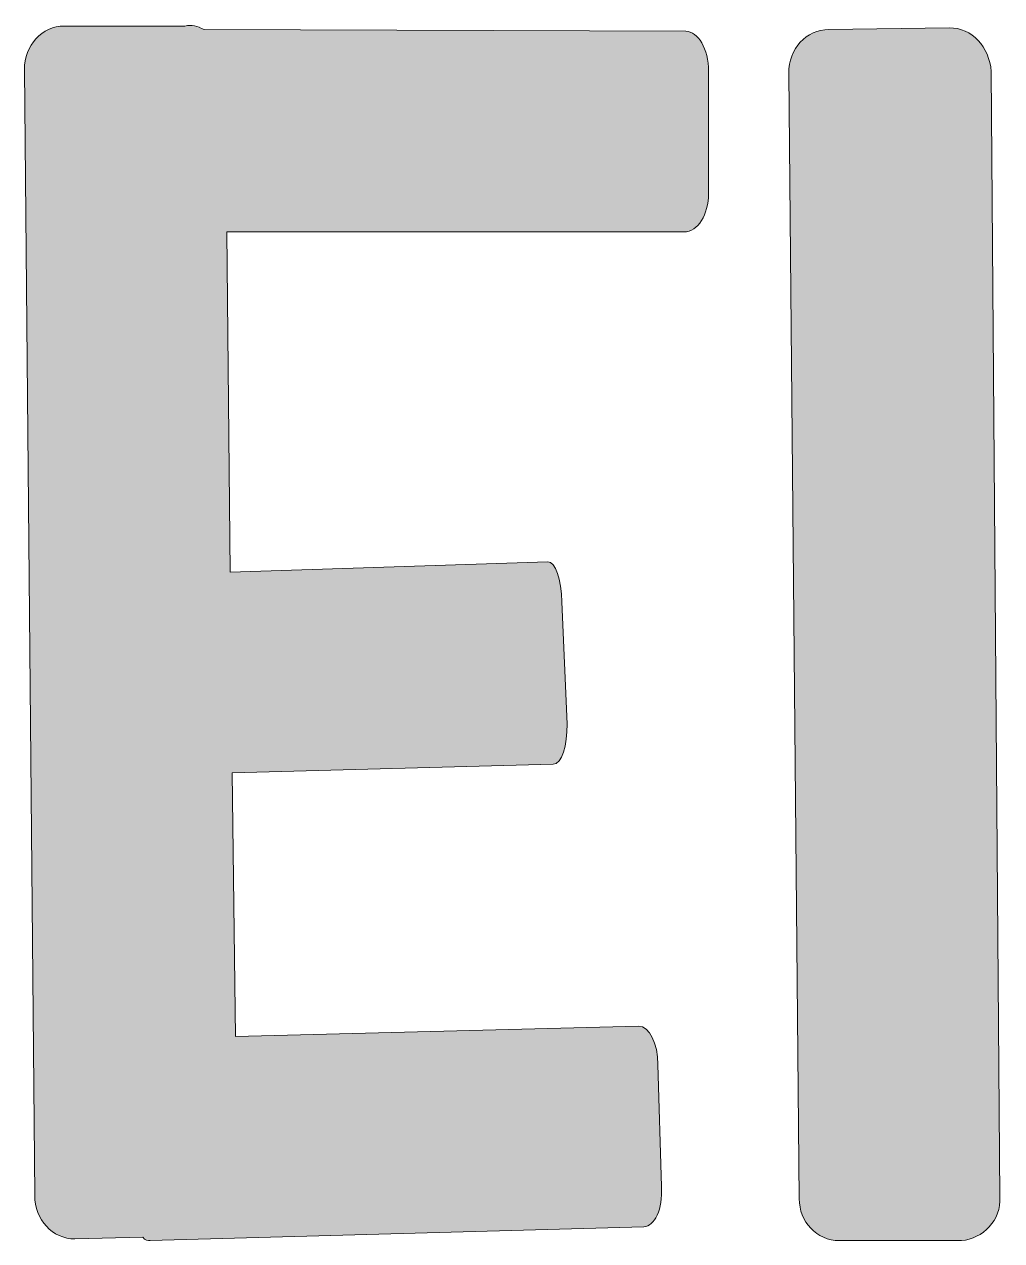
# Model space of a CAD drawing. Header units: inches. Extents: x 50 to 1029, y -849 to -231.
# Drawn here: x 248.1 to 377.6, y -561.9 to -400.7 of the extents above; entities that cross this region are included whole.
import ezdxf

# ---------------------------------------------------------------- set-up
doc = ezdxf.new("R2010")
doc.units = ezdxf.units.IN
doc.header["$MEASUREMENT"] = 0
doc.layers.add('Layer 1', color=7, linetype='Continuous')

# ---------------------------------------------------------------- blocks, each defined once
blk = doc.blocks.new('block 4')
at = {"layer": 'Layer 1', "true_color": 0x680b10}
h = blk.add_hatch(color=246, dxfattribs=at)
h.dxf.hatch_style = 2
edge = h.paths.add_edge_path()
edge.add_spline(control_points=[(338.75, -406.94), (338.75, -406.94), (338.75, -423.12), (338.75, -423.12), (338.75, -425.9), (337.36, -428.21), (335.51, -428.21), (335.51, -428.21), (274.92, -428.21), (274.92, -428.21), (274.92, -428.21), (275.38, -473.31), (275.38, -473.31), (275.38, -473.31), (317.47, -471.92), (317.47, -471.92), (318.4, -471.92), (319.32, -474.23), (319.32, -477.24), (319.32, -477.24), (320.02, -493.43), (320.02, -493.43), (320.02, -496.2), (319.32, -498.75), (318.17, -498.75), (318.17, -498.75), (275.62, -499.9), (275.62, -499.9), (275.62, -499.9), (276.08, -534.82), (276.08, -534.82), (276.08, -534.82), (329.5, -533.44), (329.5, -533.44), (330.89, -533.44), (332.04, -535.75), (332.04, -538.52), (332.04, -538.52), (332.51, -554.71), (332.51, -554.71), (332.74, -557.72), (331.58, -560.03), (330.19, -560.03), (330.19, -560.03), (264.75, -561.88), (264.75, -561.88), (264.52, -561.88), (264.05, -561.88), (263.82, -561.42), (263.82, -561.42), (254.8, -561.65), (254.8, -561.65), (251.8, -561.65), (249.48, -559.11), (249.48, -555.87), (249.48, -555.87), (248.1, -406.7), (248.1, -406.7), (248.1, -403.47), (250.41, -400.92), (253.42, -400.92), (253.42, -400.92), (269.37, -400.92), (269.37, -400.92), (270.3, -400.69), (270.99, -400.92), (271.92, -401.39), (271.92, -401.39), (335.74, -401.62), (335.74, -401.62), (337.36, -401.62), (338.75, -403.93), (338.75, -406.94)], knot_values=[0, 0, 0, 0, 1, 1, 1, 2, 2, 2, 3, 3, 3, 4, 4, 4, 5, 5, 5, 6, 6, 6, 7, 7, 7, 8, 8, 8, 9, 9, 9, 10, 10, 10, 11, 11, 11, 12, 12, 12, 13, 13, 13, 14, 14, 14, 15, 15, 15, 16, 16, 16, 17, 17, 17, 18, 18, 18, 19, 19, 19, 20, 20, 20, 21, 21, 21, 22, 22, 22, 23, 23, 23, 24, 24, 24, 24], degree=3, periodic=1)
h = blk.add_hatch(color=246, dxfattribs=at)
h.dxf.hatch_style = 2
edge = h.paths.add_edge_path()
edge.add_spline(control_points=[(376.21, -406.94), (376.21, -406.94), (377.36, -556.1), (377.36, -556.1), (377.6, -559.11), (375.05, -561.65), (372.28, -561.88), (372.28, -561.88), (356.09, -561.88), (356.09, -561.88), (353.08, -561.88), (350.77, -559.34), (350.77, -556.33), (350.77, -556.33), (349.38, -407.17), (349.38, -407.17), (349.38, -403.93), (351.7, -401.39), (354.7, -401.39), (354.7, -401.39), (370.66, -401.15), (370.66, -401.15), (373.66, -401.15), (375.98, -403.7), (376.21, -406.94)], knot_values=[0, 0, 0, 0, 1, 1, 1, 2, 2, 2, 3, 3, 3, 4, 4, 4, 5, 5, 5, 6, 6, 6, 7, 7, 7, 8, 8, 8, 8], degree=3, periodic=1)
at = {"layer": 'Layer 1', "lineweight": 0}
for points, knots in [([(338.75, -406.94), (338.75, -406.94), (338.75, -423.12), (338.75, -423.12), (338.75, -425.9), (337.36, -428.21), (335.51, -428.21), (335.51, -428.21), (274.92, -428.21), (274.92, -428.21), (274.92, -428.21), (275.38, -473.31), (275.38, -473.31), (275.38, -473.31), (317.47, -471.92), (317.47, -471.92), (318.4, -471.92), (319.32, -474.23), (319.32, -477.24), (319.32, -477.24), (320.02, -493.43), (320.02, -493.43), (320.02, -496.2), (319.32, -498.75), (318.17, -498.75), (318.17, -498.75), (275.62, -499.9), (275.62, -499.9), (275.62, -499.9), (276.08, -534.82), (276.08, -534.82), (276.08, -534.82), (329.5, -533.44), (329.5, -533.44), (330.89, -533.44), (332.04, -535.75), (332.04, -538.52), (332.04, -538.52), (332.51, -554.71), (332.51, -554.71), (332.74, -557.72), (331.58, -560.03), (330.19, -560.03), (330.19, -560.03), (264.75, -561.88), (264.75, -561.88), (264.52, -561.88), (264.05, -561.88), (263.82, -561.42), (263.82, -561.42), (254.8, -561.65), (254.8, -561.65), (251.8, -561.65), (249.48, -559.11), (249.48, -555.87), (249.48, -555.87), (248.1, -406.7), (248.1, -406.7), (248.1, -403.47), (250.41, -400.92), (253.42, -400.92), (253.42, -400.92), (269.37, -400.92), (269.37, -400.92), (270.3, -400.69), (270.99, -400.92), (271.92, -401.39), (271.92, -401.39), (335.74, -401.62), (335.74, -401.62), (337.36, -401.62), (338.75, -403.93), (338.75, -406.94)], [0, 0, 0, 0, 1, 1, 1, 2, 2, 2, 3, 3, 3, 4, 4, 4, 5, 5, 5, 6, 6, 6, 7, 7, 7, 8, 8, 8, 9, 9, 9, 10, 10, 10, 11, 11, 11, 12, 12, 12, 13, 13, 13, 14, 14, 14, 15, 15, 15, 16, 16, 16, 17, 17, 17, 18, 18, 18, 19, 19, 19, 20, 20, 20, 21, 21, 21, 22, 22, 22, 23, 23, 23, 24, 24, 24, 24]), ([(376.21, -406.94), (376.21, -406.94), (377.36, -556.1), (377.36, -556.1), (377.6, -559.11), (375.05, -561.65), (372.28, -561.88), (372.28, -561.88), (356.09, -561.88), (356.09, -561.88), (353.08, -561.88), (350.77, -559.34), (350.77, -556.33), (350.77, -556.33), (349.38, -407.17), (349.38, -407.17), (349.38, -403.93), (351.7, -401.39), (354.7, -401.39), (354.7, -401.39), (370.66, -401.15), (370.66, -401.15), (373.66, -401.15), (375.98, -403.7), (376.21, -406.94)], [0, 0, 0, 0, 1, 1, 1, 2, 2, 2, 3, 3, 3, 4, 4, 4, 5, 5, 5, 6, 6, 6, 7, 7, 7, 8, 8, 8, 8])]:
    blk.add_open_spline(points, degree=3, knots=knots, dxfattribs=at)
blk = doc.blocks.new('block 2')
at = {"layer": 'Layer 1'}
blk.add_blockref('block 4', (0, 0), dxfattribs=at)

msp = doc.modelspace()

# ---------------------------------------------------------------- block references
at = {"layer": 'Layer 1'}
msp.add_blockref('block 2', (0, 0), dxfattribs=at)

doc.saveas('drawing.dxf')
